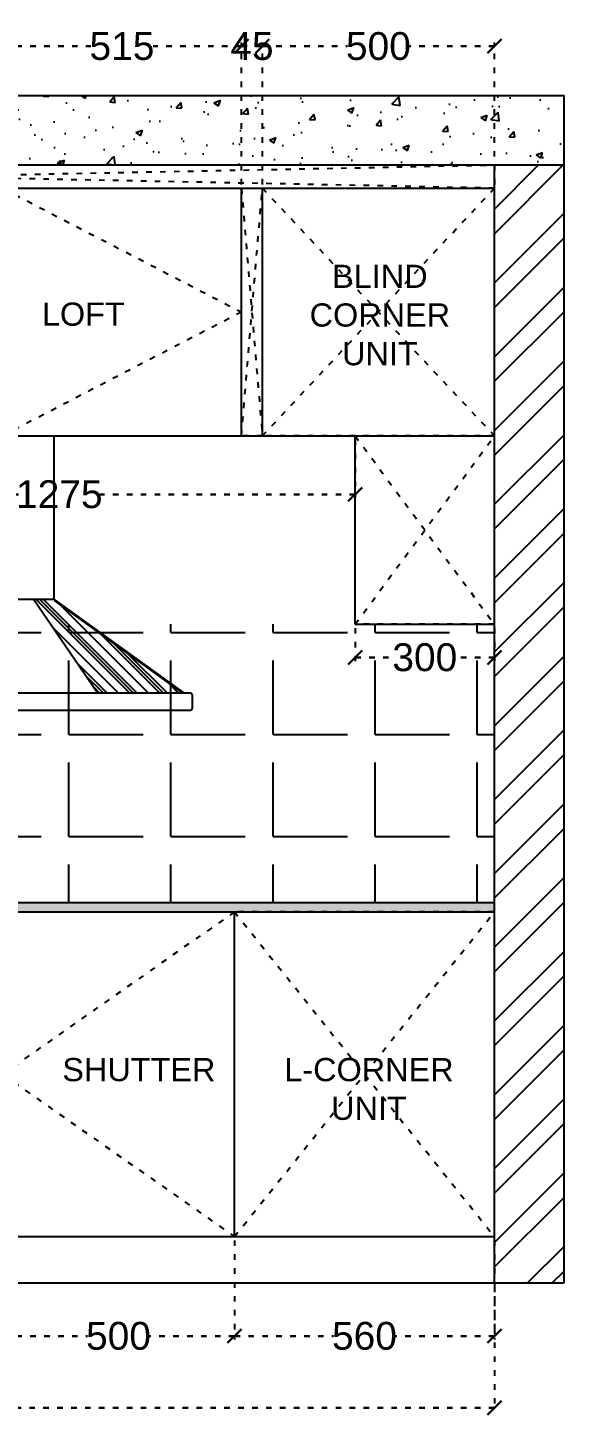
# Model space of a CAD drawing. Header units: millimetres. Extents: x 220712 to 1505573, y -354410 to 241923.
# Drawn here: x 272712 to 273867, y 119950 to 122963 of the extents above; entities that cross this region are included whole.
import ezdxf

# ---------------------------------------------------------------- set-up
doc = ezdxf.new("R2010")
doc.units = ezdxf.units.MM
doc.header["$MEASUREMENT"] = 0
doc.linetypes.add('ACAD_ISO03W100', pattern=[30, 12, -18])
doc.layers.add('Walls', color=253, linetype='Continuous')
doc.styles.get("Standard").update_dxf_attribs({"font": 'arial.ttf'})
doc.dimstyles.get("Standard").update_dxf_attribs({"dimtxt": 60, "dimasz": 30, "dimexe": 7.75, "dimexo": 8.13, "dimgap": 0.63, "dimtad": 0, "dimtih": 1, "dimtoh": 1, "dimdec": 0, "dimzin": 0, "dimtxsty": 'Standard', "dimblk": 'OBLIQUE', "dimcen": 2.25, "dimclrd": 1, "dimclre": 1, "dimclrt": 1, "dimadec": 0, "dimazin": 0, "dimtfac": 1, "dimtdec": 0, "dimtofl": 0, "dimtmove": 0, "dimatfit": 3, "dimfxl": 1, "dimtolj": 1, "dimtzin": 0, "dimlwd": 30, "dimarcsym": 0})

# ---------------------------------------------------------------- blocks, each defined once
blk = doc.blocks.new('_Oblique')
at = {"color": 0, "linetype": 'ByBlock', "lineweight": -2}
blk.add_line((-0.5, -0.5), (0.5, 0.5), dxfattribs=at)
blk = doc.blocks.new('*D504')
at = {"layer": 'Defpoints', "color": 0, "linetype": 'ACAD_ISO03W100', "transparency": 16777216}
for p in [(272657, 120358), (273157, 120358), (272657, 120143.7)]:
    blk.add_point(p, dxfattribs=at)
at = {"layer": 'Walls', "color": 1, "linetype": 'ACAD_ISO03W100', "lineweight": -2, "transparency": 16777216}
for p, q in [((272657, 120349.9), (272657, 120136)), ((273157, 120349.9), (273157, 120136))]:
    blk.add_line(p, q, dxfattribs=at)
at = {"layer": 'Walls', "color": 1, "linetype": 'ACAD_ISO03W100', "lineweight": 30, "transparency": 16777216}
for p, q in [((272657, 120143.7), (272840.2, 120143.7)), ((273157, 120143.7), (272973.8, 120143.7))]:
    blk.add_line(p, q, dxfattribs=at)
at = {"layer": 'Walls', "color": 1, "linetype": 'ACAD_ISO03W100', "lineweight": 30, "transparency": 16777216, "xscale": 30, "yscale": 30, "zscale": 30, "rotation": 180}
blk.add_blockref('_Oblique', (272657, 120143.7), dxfattribs=at)
at = {"layer": 'Walls', "color": 1, "linetype": 'ACAD_ISO03W100', "lineweight": 30, "transparency": 16777216, "xscale": 30, "yscale": 30, "zscale": 30}
blk.add_blockref('_Oblique', (273157, 120143.7), dxfattribs=at)
at = {"layer": 'Walls', "color": 1, "linetype": 'ACAD_ISO03W100', "transparency": 16777216, "insert": (272907, 120143.7), "char_height": 60, "attachment_point": 5}
blk.add_mtext('\\A1;500', dxfattribs=at)
blk = doc.blocks.new('*D505')
at = {"layer": 'Defpoints', "color": 0, "linetype": 'ACAD_ISO03W100', "transparency": 16777216}
for p in [(273157, 120358), (273717, 120358), (273157, 120143.7)]:
    blk.add_point(p, dxfattribs=at)
at = {"layer": 'Walls', "color": 1, "linetype": 'ACAD_ISO03W100', "lineweight": -2, "transparency": 16777216}
for p, q in [((273157, 120349.9), (273157, 120136)), ((273717, 120349.9), (273717, 120136))]:
    blk.add_line(p, q, dxfattribs=at)
at = {"layer": 'Walls', "color": 1, "linetype": 'ACAD_ISO03W100', "lineweight": 30, "transparency": 16777216}
for p, q in [((273157, 120143.7), (273370.2, 120143.7)), ((273717, 120143.7), (273503.8, 120143.7))]:
    blk.add_line(p, q, dxfattribs=at)
at = {"layer": 'Walls', "color": 1, "linetype": 'ACAD_ISO03W100', "lineweight": 30, "transparency": 16777216, "xscale": 30, "yscale": 30, "zscale": 30, "rotation": 180}
blk.add_blockref('_Oblique', (273157, 120143.7), dxfattribs=at)
at = {"layer": 'Walls', "color": 1, "linetype": 'ACAD_ISO03W100', "lineweight": 30, "transparency": 16777216, "xscale": 30, "yscale": 30, "zscale": 30}
blk.add_blockref('_Oblique', (273717, 120143.7), dxfattribs=at)
at = {"layer": 'Walls', "color": 1, "linetype": 'ACAD_ISO03W100', "transparency": 16777216, "insert": (273437, 120143.7), "char_height": 60, "attachment_point": 5}
blk.add_mtext('\\A1;560', dxfattribs=at)
blk = doc.blocks.new('*D521')
at = {"layer": 'Defpoints', "color": 0, "linetype": 'ACAD_ISO03W100', "transparency": 16777216}
for p in [(272142, 122084), (273417, 122084), (273417, 121958)]:
    blk.add_point(p, dxfattribs=at)
at = {"layer": 'Walls', "color": 1, "linetype": 'ACAD_ISO03W100', "lineweight": -2, "transparency": 16777216}
for p, q in [((272142, 122075.9), (272142, 121950.2)), ((273417, 122075.9), (273417, 121950.2))]:
    blk.add_line(p, q, dxfattribs=at)
at = {"layer": 'Walls', "color": 1, "linetype": 'ACAD_ISO03W100', "lineweight": 30, "transparency": 16777216}
for p, q in [((272142, 121958), (272691.9, 121958)), ((273417, 121958), (272867.1, 121958))]:
    blk.add_line(p, q, dxfattribs=at)
at = {"layer": 'Walls', "color": 1, "linetype": 'ACAD_ISO03W100', "lineweight": 30, "transparency": 16777216, "xscale": 30, "yscale": 30, "zscale": 30, "rotation": 180}
blk.add_blockref('_Oblique', (272142, 121958), dxfattribs=at)
at = {"layer": 'Walls', "color": 1, "linetype": 'ACAD_ISO03W100', "lineweight": 30, "transparency": 16777216, "xscale": 30, "yscale": 30, "zscale": 30}
blk.add_blockref('_Oblique', (273417, 121958), dxfattribs=at)
at = {"layer": 'Walls', "color": 1, "linetype": 'ACAD_ISO03W100', "transparency": 16777216, "insert": (272779.5, 121958), "char_height": 60, "attachment_point": 5}
blk.add_mtext('\\A1;1275', dxfattribs=at)
blk = doc.blocks.new('*D522')
at = {"layer": 'Defpoints', "color": 0, "linetype": 'ACAD_ISO03W100', "transparency": 16777216}
for p in [(273417, 121678), (273717, 121678), (273717, 121606.5)]:
    blk.add_point(p, dxfattribs=at)
at = {"layer": 'Walls', "color": 1, "linetype": 'ACAD_ISO03W100', "lineweight": -2, "transparency": 16777216}
for p, q in [((273417, 121669.87), (273417, 121598.75)), ((273717, 121669.87), (273717, 121598.75))]:
    blk.add_line(p, q, dxfattribs=at)
at = {"layer": 'Walls', "color": 1, "linetype": 'ACAD_ISO03W100', "lineweight": 30, "transparency": 16777216}
for p, q in [((273417, 121606.5), (273500.210382, 121606.5)), ((273717, 121606.5), (273633.789618, 121606.5))]:
    blk.add_line(p, q, dxfattribs=at)
at = {"layer": 'Walls', "color": 1, "linetype": 'ACAD_ISO03W100', "lineweight": 30, "transparency": 16777216, "xscale": 30, "yscale": 30, "zscale": 30, "rotation": 180}
blk.add_blockref('_Oblique', (273417, 121606.5), dxfattribs=at)
at = {"layer": 'Walls', "color": 1, "linetype": 'ACAD_ISO03W100', "lineweight": 30, "transparency": 16777216, "xscale": 30, "yscale": 30, "zscale": 30}
blk.add_blockref('_Oblique', (273717, 121606.5), dxfattribs=at)
at = {"layer": 'Walls', "color": 1, "linetype": 'ACAD_ISO03W100', "transparency": 16777216, "insert": (273567, 121606.5), "char_height": 60, "attachment_point": 5}
blk.add_mtext('\\A1;300', dxfattribs=at)
blk = doc.blocks.new('*D527')
at = {"layer": 'Defpoints', "color": 0, "linetype": 'ACAD_ISO03W100', "transparency": 16777216}
for p in [(272657, 122924), (272657, 122618), (273172, 122618)]:
    blk.add_point(p, dxfattribs=at)
at = {"layer": 'Walls', "color": 1, "linetype": 'ACAD_ISO03W100', "lineweight": -2, "transparency": 16777216}
for p, q in [((272657, 122626.1), (272657, 122931.8)), ((273172, 122626.1), (273172, 122931.8))]:
    blk.add_line(p, q, dxfattribs=at)
at = {"layer": 'Walls', "color": 1, "linetype": 'ACAD_ISO03W100', "lineweight": 30, "transparency": 16777216}
for p, q in [((272657, 122924), (272847.4, 122924)), ((273172, 122924), (272981.6, 122924))]:
    blk.add_line(p, q, dxfattribs=at)
at = {"layer": 'Walls', "color": 1, "linetype": 'ACAD_ISO03W100', "lineweight": 30, "transparency": 16777216, "xscale": 30, "yscale": 30, "zscale": 30, "rotation": 180}
blk.add_blockref('_Oblique', (272657, 122924), dxfattribs=at)
at = {"layer": 'Walls', "color": 1, "linetype": 'ACAD_ISO03W100', "lineweight": 30, "transparency": 16777216, "xscale": 30, "yscale": 30, "zscale": 30}
blk.add_blockref('_Oblique', (273172, 122924), dxfattribs=at)
at = {"layer": 'Walls', "color": 1, "linetype": 'ACAD_ISO03W100', "transparency": 16777216, "insert": (272914.5, 122924), "char_height": 60, "attachment_point": 5}
blk.add_mtext('\\A1;515', dxfattribs=at)
blk = doc.blocks.new('*D528')
at = {"layer": 'Defpoints', "color": 0, "linetype": 'ACAD_ISO03W100', "transparency": 16777216}
for p in [(273217, 122924), (273172, 122618), (273217, 122618)]:
    blk.add_point(p, dxfattribs=at)
at = {"layer": 'Walls', "color": 1, "linetype": 'ACAD_ISO03W100', "lineweight": -2, "transparency": 16777216}
for p, q in [((273172, 122626.13), (273172, 122931.75)), ((273217, 122626.13), (273217, 122931.75))]:
    blk.add_line(p, q, dxfattribs=at)
at = {"layer": 'Walls', "color": 1, "linetype": 'ACAD_ISO03W100', "lineweight": 30, "transparency": 16777216}
blk.add_line((273172, 122924), (273217, 122924), dxfattribs=at)
at = {"layer": 'Walls', "color": 1, "linetype": 'ACAD_ISO03W100', "lineweight": 30, "transparency": 16777216, "xscale": 30, "yscale": 30, "zscale": 30, "rotation": 180}
blk.add_blockref('_Oblique', (273172, 122924), dxfattribs=at)
at = {"layer": 'Walls', "color": 1, "linetype": 'ACAD_ISO03W100', "lineweight": 30, "transparency": 16777216, "xscale": 30, "yscale": 30, "zscale": 30}
blk.add_blockref('_Oblique', (273217, 122924), dxfattribs=at)
at = {"layer": 'Walls', "color": 1, "linetype": 'ACAD_ISO03W100', "transparency": 16777216, "insert": (273194.5, 122924), "char_height": 60, "attachment_point": 5}
blk.add_mtext('\\A1;45', dxfattribs=at)
blk = doc.blocks.new('*D529')
at = {"layer": 'Defpoints', "color": 0, "linetype": 'ACAD_ISO03W100', "transparency": 16777216}
for p in [(273217, 122924), (273217, 122618), (273717, 122618)]:
    blk.add_point(p, dxfattribs=at)
at = {"layer": 'Walls', "color": 1, "linetype": 'ACAD_ISO03W100', "lineweight": -2, "transparency": 16777216}
for p, q in [((273217, 122626.1), (273217, 122931.8)), ((273717, 122626.1), (273717, 122931.8))]:
    blk.add_line(p, q, dxfattribs=at)
at = {"layer": 'Walls', "color": 1, "linetype": 'ACAD_ISO03W100', "lineweight": 30, "transparency": 16777216}
for p, q in [((273217, 122924), (273400.2, 122924)), ((273717, 122924), (273533.8, 122924))]:
    blk.add_line(p, q, dxfattribs=at)
at = {"layer": 'Walls', "color": 1, "linetype": 'ACAD_ISO03W100', "lineweight": 30, "transparency": 16777216, "xscale": 30, "yscale": 30, "zscale": 30, "rotation": 180}
blk.add_blockref('_Oblique', (273217, 122924), dxfattribs=at)
at = {"layer": 'Walls', "color": 1, "linetype": 'ACAD_ISO03W100', "lineweight": 30, "transparency": 16777216, "xscale": 30, "yscale": 30, "zscale": 30}
blk.add_blockref('_Oblique', (273717, 122924), dxfattribs=at)
at = {"layer": 'Walls', "color": 1, "linetype": 'ACAD_ISO03W100', "transparency": 16777216, "insert": (273467, 122924), "char_height": 60, "attachment_point": 5}
blk.add_mtext('\\A1;500', dxfattribs=at)
blk = doc.blocks.new('*D530')
at = {"layer": 'Defpoints', "color": 0, "linetype": 'ACAD_ISO03W100', "transparency": 16777216}
for p in [(271227, 120258), (273717, 120258), (273717, 119989)]:
    blk.add_point(p, dxfattribs=at)
at = {"layer": 'Walls', "color": 1, "linetype": 'ACAD_ISO03W100', "lineweight": -2, "transparency": 16777216}
for p, q in [((271227, 120249.87), (271227, 119981.25)), ((273717, 120249.87), (273717, 119981.25))]:
    blk.add_line(p, q, dxfattribs=at)
at = {"layer": 'Walls', "color": 1, "linetype": 'ACAD_ISO03W100', "lineweight": 30, "transparency": 16777216}
for p, q in [((271227, 119989), (272381.37, 119989)), ((273717, 119989), (272562.63, 119989))]:
    blk.add_line(p, q, dxfattribs=at)
at = {"layer": 'Walls', "color": 1, "linetype": 'ACAD_ISO03W100', "lineweight": 30, "transparency": 16777216, "xscale": 30, "yscale": 30, "zscale": 30, "rotation": 180}
blk.add_blockref('_Oblique', (271227, 119989), dxfattribs=at)
at = {"layer": 'Walls', "color": 1, "linetype": 'ACAD_ISO03W100', "lineweight": 30, "transparency": 16777216, "xscale": 30, "yscale": 30, "zscale": 30}
blk.add_blockref('_Oblique', (273717, 119989), dxfattribs=at)
at = {"layer": 'Walls', "color": 1, "linetype": 'ACAD_ISO03W100', "transparency": 16777216, "insert": (272472, 119989), "char_height": 60, "attachment_point": 5}
blk.add_mtext('\\A1;2490', dxfattribs=at)

msp = doc.modelspace()

# ---------------------------------------------------------------- hatches: boundary and pattern name
h = msp.add_hatch()
h.set_pattern_fill('PLASTI', color=256, scale=183.458638, angle=315, style=0)
h.set_pattern_definition([(315, (215578.59, -71616.54), (32.431212, 32.431212), []), (315, (215582.643, -71612.486), (32.431212, 32.431212), []), (315, (215586.697, -71608.43), (32.431212, 32.431212), []), (315, (215598.86, -71596.27), (32.431212, 32.431212), [])])
h.paths.add_polyline_path([(272862.6, 121529.6), (273045, 121529.6), (272768.5, 121729.1, -0.159804), (272766.8, 121731.4), (272724.4, 121731.4)])
at = {"layer": 'Walls', "linetype": 'ACAD_ISO03W100', "true_color": 0xc7c8ca}
h = msp.add_hatch(dxfattribs=at)
h.set_pattern_fill('AR-CONC', color=9, scale=20)
h.set_pattern_definition([(50, (0, 0), (143.452037, -12.550427), [15, -165]), (355, (0, 0), (-27.75027, 150.43843), [12, -132]), (100.451444, (11.95, -1.05), (115.70177, 137.888), [12.74804, -140.22842]), (46.1842, (0, 40), (213.44827, -33.10386), [22.5, -247.5]), (96.635635, (17.79, 37.24), (186.93239, 194.82372), [19.12207, -210.34275]), (351.18416, (0, 40), (186.93239, 194.82372), [18, -198]), (21, (20, 30), (119.38141, -80.52378), [15, -165]), (326, (20, 30), (48.66307, 145.03001), [12, -132]), (71.451445, (29.95, 23.29), (168.044475, 64.50623), [12.74804, -140.22842]), (37.5, (0, 0), (2.431971, 66.578771), [0, -130.4, 0, -134, 0, -132.5]), (7.5, (0, 0), (52.613907, 78.882342), [0, -76.4, 0, -127.4, 0, -50.5]), (327.5, (-44.6, 0), (106.764487, -4.510974), [0, -50, 0, -156, 0, -207]), (317.5, (-64.6, 0), (116.637234, 20.020996), [0, -65, 0, -103.6, 0, -147])])
h.paths.add_polyline_path([(273867, 122818), (271077, 122818), (271077, 122668), (273867, 122668)])
h = msp.add_hatch(dxfattribs=at)
h.set_pattern_fill('ANSI32', color=9, scale=300)
h.paths.add_polyline_path([(273867, 122668), (273717, 122668), (273717, 120258), (273867, 120258)])
h.paths.add_polyline_path([(271227, 122668), (271077, 122668), (271077, 120258), (271227, 120258)])
h.paths.add_polyline_path([(271180.6, 121341.3), (271303.9, 121341.3), (271303.9, 121464.9), (271180.6, 121464.9)], flags=9)
h = msp.add_hatch(dxfattribs=at)
h.set_pattern_fill('ANGLE', color=9, scale=800)
h.set_pattern_definition([(0, (0, 0), (0, 220), [160, -60]), (90, (0, 0), (-220, 1e-14), [160, -60])])
h.paths.add_polyline_path([(273717, 121678), (273417, 121678), (272142, 121678), (272142, 121478), (271257, 121478), (271227, 121478), (271227, 121078), (273717, 121078)])
at = {"layer": 'Walls', "linetype": 'ACAD_ISO03W100', "true_color": 0x000000}
h = msp.add_hatch(color=18, dxfattribs=at)
h.dxf.hatch_style = 1
h.paths.add_polyline_path([(273717, 121078), (271227, 121078), (271227, 121058), (273717, 121058)])

# ---------------------------------------------------------------- linework, layer by layer
for p, q in [((272724.4, 121731.4), (272862.6, 121529.6)), ((272768.4, 121731.4), (273048.2, 121529.6)), ((272768.5, 121729.1), (273045, 121529.6)), ((273061.9, 121529.6), (272245.5, 121529.6)), ((273066.5, 121497.5), (273066.5, 121525)), ((272245.5, 121492.9), (273061.9, 121492.9))]:
    msp.add_line(p, q)
for centre, start, end in [((273061.9, 121525), 0, 90), ((273061.9, 121497.5), 270, 0)]:
    msp.add_arc(centre, 4.59, start, end)
at = {"layer": 'Walls', "color": 18, "true_color": 0x000000}
for p, q in [((271077, 122818), (273867, 122818)), ((273867, 120258), (273867, 122818)), ((271077, 122668), (273867, 122668)), ((273717, 120258), (273717, 122668)), ((271227, 122618), (273717, 122618)), ((273172, 122084), (273172, 122618)), ((273217, 122084), (273217, 122618)), ((271257, 122084), (273717, 122084)), ((272768.4, 121731.4), (272768.4, 122084)), ((273417, 121678), (273417, 122084)), ((272768.4, 121731.4), (272539, 121731.4)), ((273417, 121678), (273717, 121678)), ((271227, 121078), (273717, 121078)), ((271227, 121058), (273717, 121058)), ((273157, 120358), (273157, 121058)), ((271227, 120358), (273717, 120358)), ((271077, 120258), (273867, 120258))]:
    msp.add_line(p, q, dxfattribs=at)
at = {"layer": 'Walls', "color": 240, "linetype": 'ACAD_ISO03W100', "true_color": 0xed1f24}
for points in [[(271227, 122618), (273717, 122668), (273717, 122618), (271227, 122668)], [(273172, 122618), (273217, 122084), (273172, 122084), (273217, 122618)]]:
    msp.add_lwpolyline(points, dxfattribs=at)
at = {"layer": 'Walls', "color": 9, "linetype": 'ACAD_ISO03W100', "true_color": 0xc7c8ca}
for points in [[(272657, 122618), (273172, 122351), (272657, 122084)], [(273217, 122618), (273717, 122084), (273217, 122084), (273717, 122618)], [(273417, 122084), (273717, 121678), (273417, 121678), (273717, 122084)], [(273157, 121058), (272657, 120708), (273157, 120358)], [(273157, 120358), (273717, 121058), (273157, 121058), (273717, 120358)]]:
    msp.add_lwpolyline(points, dxfattribs=at)

# ---------------------------------------------------------------- texts
at = {"color": 7, "char_height": 50, "attachment_point": 1}
for s, insert in [('\\pxqc;BLIND CORNER UNIT', (273329, 122453)), ('LOFT', (272742, 122371.5)), ('SHUTTER', (272786, 120743)), ('\\pxqc;L-CORNER UNIT', (273305.5, 120743))]:
    msp.add_mtext_dynamic_manual_height_columns(s, width=282.386, gutter_width=1213, heights=[0], dxfattribs=dict(at, insert=insert))

# ---------------------------------------------------------------- dimensions: what is measured, and where the dimension line sits
at = {"layer": 'Walls', "color": 9, "linetype": 'ACAD_ISO03W100', "true_color": 0xc7c8ca}
for base, p1, p2, picture, middle in [((272657, 122924), (273172, 122618), (272657, 122618), '*D527', (272914.5, 122924)), ((273217, 122924), (273717, 122618), (273217, 122618), '*D529', (273467, 122924)), ((273417, 121958), (272142, 122084), (273417, 122084), '*D521', (272779.5, 121958)), ((273717, 121606.5), (273417, 121678), (273717, 121678), '*D522', (273567, 121606.5)), ((272657, 120143.7), (273157, 120358), (272657, 120358), '*D504', (272907, 120143.7)), ((273157, 120143.7), (273717, 120358), (273157, 120358), '*D505', (273437, 120143.7)), ((273717, 119989), (271227, 120258), (273717, 120258), '*D530', (272472, 119989))]:
    dim = msp.add_linear_dim(base=base, p1=p1, p2=p2, dimstyle='Standard', dxfattribs=at)
    dim.commit()
    dim.dimension.update_dxf_attribs({"geometry": picture, "text_midpoint": middle})
dim = msp.add_linear_dim(base=(273217, 122924), p1=(273172, 122618), p2=(273217, 122618), dimstyle='Standard', dxfattribs=at)
dim.commit()
dim.dimension.update_dxf_attribs({"geometry": '*D528', "text_midpoint": (273194.5, 122924), "dimtype": 160})

doc.saveas('drawing.dxf')
